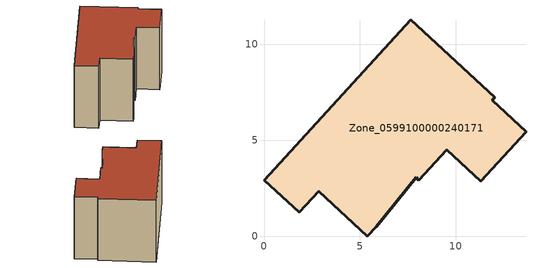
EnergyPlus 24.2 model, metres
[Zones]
Zone_0599100000240171
 floor ground (C_G): 7.66,11.27 12.04,7.24 11.89,7.08 13.66,5.45 11.29,2.87 9.52,4.5 8.06,2.91 7.95,3.06 5.84,0.49 5.39,0 2.86,2.33 1.84,1.23 0,2.92 z0
 wall outside (C_F): 13.66,5.45 11.89,7.08 12.04,7.24 7.66,11.27 0,2.92 1.84,1.23 2.86,2.33 5.39,0 5.84,0.49 7.95,3.06 8.06,2.91 9.52,4.5 11.29,2.87 13.66,5.45 z0:7.45
 roof outside (C_R): 5.84,0.49 7.95,3.06 8.06,2.91 9.52,4.5 11.29,2.87 13.66,5.45 11.89,7.08 12.04,7.24 7.66,11.27 0,2.92 1.84,1.23 2.86,2.33 5.39,0 z7.45
[BUILDING]
Pand.0599100000240171: North Axis=0; Terrain=City; Loads Convergence Tolerance Value=0.04; Temperature Convergence Tolerance Value=0.4; Solar Distribution=FullExterior; Maximum Number of Warmup Days=25; Minimum Number of Warmup Days=1
[Site:Location]
Rotterdam.The.Hague.AP_ZH_NLD Design_Conditions: Latitude=51.96; Longitude=4.45; Time Zone=1; Elevation=-4.5
[SITE:GROUNDTEMPERATURE:BUILDINGSURFACE]
18, 18, 18, 18, 18, 18, 18, 18, 18, 18, 18, 18
[MATERIAL] Thermal Absorptance=0.9; Solar Absorptance=0.7; Visible Absorptance=0.7
Name | Roughness | Thickness | Conductivity | Density | Specific Heat
G.TC.1975-1991 | MediumSmooth | 0.15 | 0.288461 | 540 | 1210
F.TC.1975-1991 | Rough | 0.3 | 0.230769 | 1920 | 840
R.TC.1975-1991 | MediumRough | 0.2 | 0.153846 | 1500 | 1000
[CONSTRUCTION]
C_G: G.TC.1975-1991
C_F: F.TC.1975-1991
C_R: R.TC.1975-1991
[ZONE]
Zone_0599100000240171: Type=1; Multiplier=1; Ceiling Height=Autocalculate; Volume=Autocalculate; Floor Area=autocalculate; Part of Total Floor Area=Yes
[ZONEINFILTRATION:DESIGNFLOWRATE]
Infil_Zone_0599100000240171: Zone or ZoneList or Space or SpaceList=Zone_0599100000240171; Schedule=AlwaysOn; Design Flow Rate Calculation Method=Flow/Area; Flow Rate per Floor Area=0.003; Constant Term Coefficient=1; Temperature Term Coefficient=0; Velocity Term Coefficient=0; Velocity Squared Term Coefficient=0
[HVACTEMPLATE:ZONE:IDEALLOADSAIRSYSTEM]
Zone_0599100000240171: Maximum Heating Supply Air Temperature=50; Minimum Cooling Supply Air Temperature=13; Maximum Heating Supply Air Humidity Ratio=0.0156; Minimum Cooling Supply Air Humidity Ratio=0.0077; Heating Limit=NoLimit; Cooling Limit=NoLimit; Dehumidification Control Type=ConstantSensibleHeatRatio; Cooling Sensible Heat Ratio=0.7; Dehumidification Setpoint=60; Humidification Control Type=None; Humidification Setpoint=30; Outdoor Air Method=None; Outdoor Air Flow Rate per Person=0.00944; Outdoor Air Flow Rate per Zone Floor Area=0; Outdoor Air Flow Rate per Zone=0; Demand Controlled Ventilation Type=None; Outdoor Air Economizer Type=NoEconomizer; Heat Recovery Type=None; Sensible Heat Recovery Effectiveness=0.7; Latent Heat Recovery Effectiveness=0.65
[ZONECONTROL:THERMOSTAT]
ThermostatControl_Zone_0599100000240171: Zone or ZoneList=Zone_0599100000240171; Control Type Schedule=DualSetpointControlType; Control 1=Thermostat_Zone_0599100000240171; Temperature Difference Between Cutout And Setpoint=0
[THERMOSTATSETPOINT:DUALSETPOINT]
Thermostat_Zone_0599100000240171: Heating Setpoint Temperature Schedule=HeatingSetpoint_Zone_0599100000240171; Cooling Setpoint Temperature Schedule=CoolingSetpoint_Zone_0599100000240171
[SCHEDULE:COMPACT]
HeatingSetpoint_Zone_0599100000240171: Through: 12/31, For: AllDays, Until: 24:00, 21
CoolingSetpoint_Zone_0599100000240171: Through: 12/31, For: AllDays, Until: 24:00, 24
DualSetpointControlType: Through: 12/31, For: AllDays, Until: 24:00, 4
AlwaysOn: Through: 12/31, For: AllDays, Until: 24:00, 1
